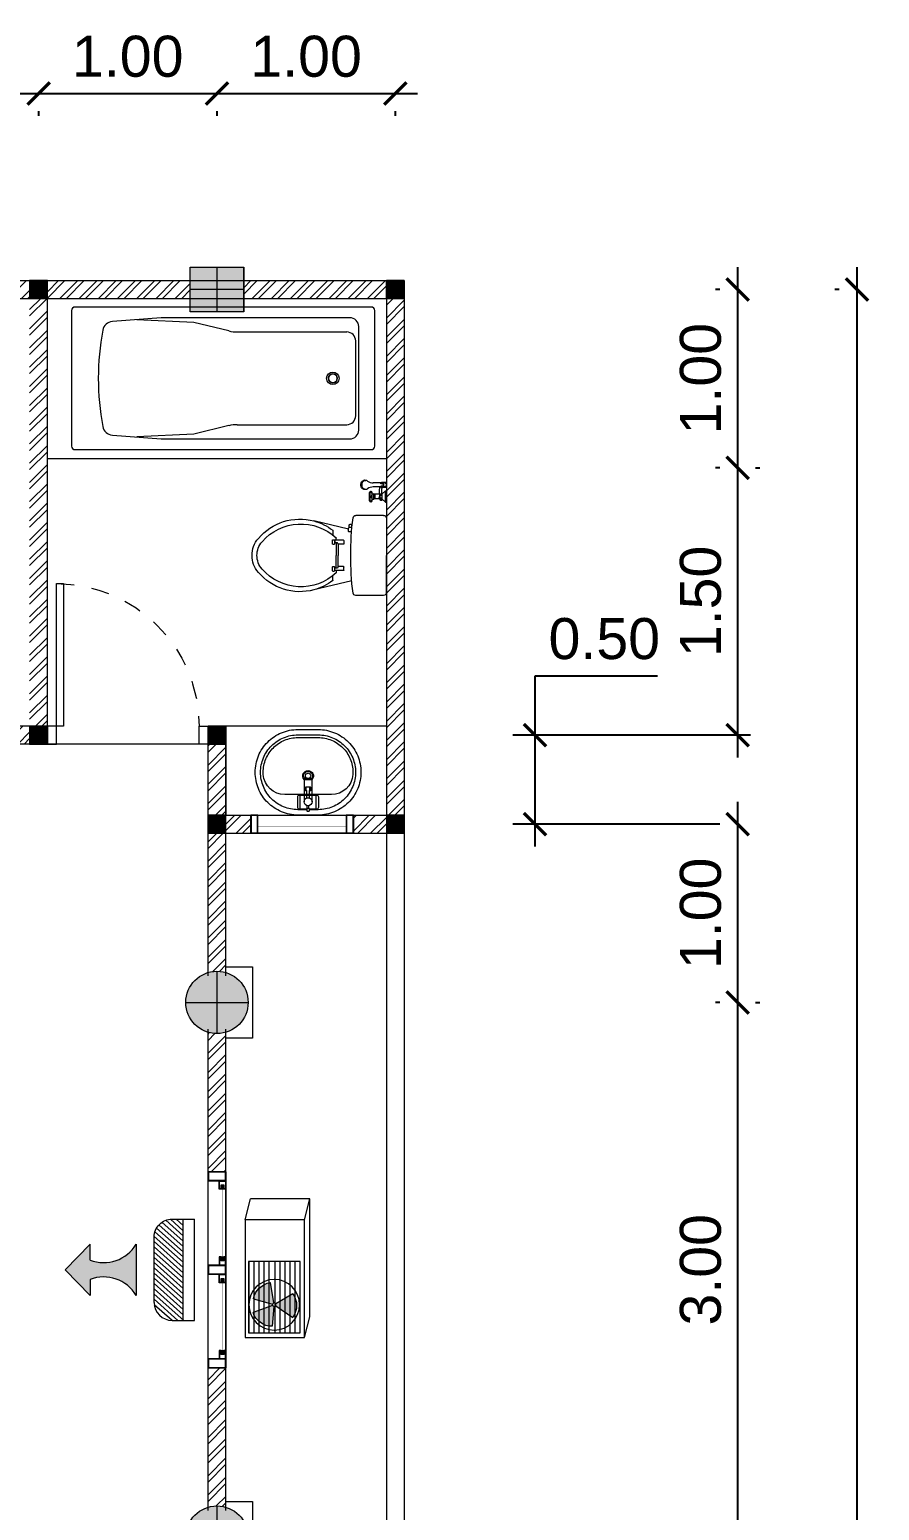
# Model space of a CAD drawing. Header units: millimetres. Extents: x -667 to -468, y -723 to -475.
# Drawn here: x -492.39 to -487.62, y -671.65 to -663.34 of the extents above; entities that cross this region are included whole.
import ezdxf

# ---------------------------------------------------------------- set-up
doc = ezdxf.new("R2010")
doc.units = ezdxf.units.MM
doc.linetypes.add('CENTER', pattern=[2, 1.25, -0.25, 0.25, -0.25])
doc.linetypes.add('HIDDEN', pattern=[0.375, 0.25, -0.125])
doc.layers.get('0').update_dxf_attribs({"lineweight": 9})
doc.layers.get('Defpoints').update_dxf_attribs({"lineweight": 0})
for name, color, linetype, lineweight in [('BLOCK', 231, 'Continuous', 5), ('COLUMN', 11, 'Continuous', 9), ('dinding', 36, 'Continuous', 9), ('DOOR', 6, 'Continuous', 5), ('FIX', 12, 'Continuous', 9), ('Furniture', 172, 'Continuous', 0), ('HIDDEN', 9, 'HIDDEN', 5), ('NOTASI', 250, 'Continuous', 5), ('pintu', 6, 'Continuous', 5)]:
    doc.layers.add(name, color=color, linetype=linetype, lineweight=lineweight)
doc.styles.get("Standard").update_dxf_attribs({"font": 'arial.ttf'})
doc.dimstyles.new('Copy of 1-100', dxfattribs={"dimtxt": 0.23, "dimasz": 0.125, "dimexe": 0.125, "dimexo": 0.1, "dimgap": 0.09, "dimtad": 1, "dimtoh": 1, "dimzin": 0, "dimdsep": 46, "dimtxsty": 'Standard', "dimblk": 'ARCHTICK', "dimcen": 0.09, "dimdle": 0.125, "dimclrt": 2, "dimadec": 0, "dimazin": 0, "dimtfac": 1, "dimtofl": 0, "dimtmove": 0, "dimatfit": 3, "dimldrblk": 'ARCHTICK', "dimfxl": 1, "dimtolj": 1, "dimtzin": 0, "dimarcsym": 0})
pattern_1 = [(45, (150.81226, -159.11501), (-0.053881537, 0.053881537), []), (45, (150.84818, -159.11501), (-0.053881537, 0.053881537), [])]

# ---------------------------------------------------------------- blocks, each defined once
blk = doc.blocks.new('FFFF')
at = {"layer": 'NOTASI', "ltscale": 0.01}
h = blk.add_hatch(color=256, dxfattribs=at)
h.paths.add_polyline_path([(-508.3704, -250.991), (-508.4954, -250.991), (-508.4954, -251.141), (-508.3704, -251.141)])
h.paths.add_polyline_path([(-508.3704, -251.141), (-508.4954, -251.141), (-508.4954, -251.291), (-508.3704, -251.291)])
h.paths.add_polyline_path([(-508.4954, -251.141), (-508.6204, -251.141), (-508.6204, -251.291), (-508.4954, -251.291)])
h.paths.add_polyline_path([(-508.4954, -250.991), (-508.6204, -250.991), (-508.6204, -251.141), (-508.4954, -251.141)])
at = {"ltscale": 0.01}
for p, q in [((-508.3704, -250.991), (-508.6204, -250.991)), ((-508.4954, -250.991), (-508.4954, -251.291)), ((-508.6204, -251.141), (-508.3704, -251.141))]:
    blk.add_line(p, q, dxfattribs=at)
blk.add_lwpolyline([(-508.6204, -250.991), (-508.3704, -250.991), (-508.3704, -251.291), (-508.6204, -251.291)], close=True, dxfattribs=at)
blk = doc.blocks.new('32')
at = {"layer": 'NOTASI'}
h = blk.add_hatch(color=256, dxfattribs=at)
h.paths.add_polyline_path([(2106.8221, 191.4695), (2106.7721, 191.4695), (2106.7721, 191.4195), (2106.8221, 191.4195)])
h.paths.add_polyline_path([(2106.8721, 191.4695), (2106.8221, 191.4695), (2106.8221, 191.4195), (2106.8721, 191.4195)])
h.paths.add_polyline_path([(2106.8721, 191.4195), (2106.8221, 191.4195), (2106.8221, 191.3695), (2106.8721, 191.3695)])
h.paths.add_polyline_path([(2106.8221, 191.4195), (2106.7721, 191.4195), (2106.7721, 191.3695), (2106.8221, 191.3695)])
at = {"layer": 'BLOCK'}
for p, q in [((2106.8221, 191.4695), (2106.8221, 191.3695)), ((2106.7721, 191.4195), (2106.8721, 191.4195))]:
    blk.add_line(p, q, dxfattribs=at)
blk.add_lwpolyline([(2106.8721, 191.4695), (2106.7721, 191.4695), (2106.7721, 191.3695), (2106.8721, 191.3695)], close=True, dxfattribs=at)
blk = doc.blocks.new('L851')
at = {"layer": 'FIX'}
for p, q in [((0.075, 0.045), (0.15, 0.045)), ((0.0775, 0.005), (0.0931, 0.005)), ((0.075, -0.045), (0.15, -0.045))]:
    blk.add_line(p, q, dxfattribs=at)
for points in [[(0.52, 0), (0.52, 0.057, 0.098726), (0.5017, 0.1486, 0.098588), (0.4497, 0.2263, 0.098394), (0.3719, 0.2781, 0.098257), (0.28, 0.2964, 0.098257), (0.1881, 0.2781, 0.098394), (0.1103, 0.2263, 0.098588), (0.0583, 0.1486, 0.098726), (0.04, 0.057), (0.04, 0), (0.04, -0.057, 0.098726), (0.0583, -0.1486, 0.098588), (0.1103, -0.2263, 0.098394), (0.1881, -0.2781, 0.098257), (0.28, -0.2964, 0.098257), (0.3719, -0.2781, 0.098394), (0.4497, -0.2263, 0.098588), (0.5017, -0.1486, 0.098726), (0.52, -0.057)], [(0.155, 0), (0.155, -0.1312, 0.394963), (0.2671, -0.2509, 0.016544), (0.28, -0.2514, 0.098257), (0.3547, -0.2365, 0.098394), (0.4179, -0.1944, 0.098588), (0.4602, -0.1313, 0.098726), (0.475, -0.057), (0.475, 0), (0.475, 0.057, 0.098726), (0.4602, 0.1313, 0.098588), (0.4179, 0.1944, 0.098394), (0.3547, 0.2365, 0.098257), (0.28, 0.2514, 0.016544), (0.2671, 0.2509, 0.394963), (0.155, 0.1312)], [(0.0625, 0.0045, -0.414214), (0.0655, 0.0075), (0.0745, 0.0075, -0.414214), (0.0775, 0.0045), (0.0775, 0), (0.0775, -0.0045, -0.414214), (0.0745, -0.0075), (0.0655, -0.0075, -0.414214), (0.0625, -0.0045), (0.0625, 0)], [(0.1375, 0, 1), (0.0925, 0, 1)], [(0.245, 0, 1), (0.275, 0, 1)]]:
    blk.add_lwpolyline(points, format="xyb", close=True, dxfattribs=at)
for points in [[(0.07, -0.0075), (0.07, -0.057, 0.098726), (0.086, -0.1371, 0.098588), (0.1315, -0.205, 0.098394), (0.1996, -0.2504, 0.098257), (0.28, -0.2664, 0.098257), (0.3604, -0.2504, 0.098394), (0.4285, -0.205, 0.098588), (0.474, -0.1371, 0.098726), (0.49, -0.057), (0.49, 0), (0.49, 0.057, 0.098726), (0.474, 0.1371, 0.098588), (0.4285, 0.205, 0.098394), (0.3604, 0.2504, 0.098257), (0.28, 0.2664, 0.098257), (0.1996, 0.2504, 0.098394), (0.1315, 0.205, 0.098588), (0.086, 0.1371, 0.098726), (0.07, 0.057), (0.07, 0.0075)], [(0.075, 0.0075), (0.075, 0.05, -0.414214), (0.085, 0.06), (0.14, 0.06, -0.414214), (0.15, 0.05), (0.15, 0), (0.15, -0.05, -0.414214), (0.14, -0.06), (0.085, -0.06, -0.414214), (0.075, -0.05), (0.075, -0.0075)], [(0.1362, 0.0075), (0.1755, 0.0075, 0.414214), (0.1775, 0.0095), (0.1775, 0.01), (0.1975, 0.01)], [(0.175, -0.0075), (0.175, -0.012, 0.414214), (0.178, -0.015), (0.1945, -0.015, 0.414214), (0.1975, -0.012), (0.1975, 0), (0.1975, 0.012, 0.414214), (0.1945, 0.015), (0.178, 0.015, 0.414214), (0.175, 0.012), (0.175, 0.0075)], [(0.2402, -0.0225, 0.645751), (0.29, 0, 0.645751), (0.2402, 0.0225, 0.645751)], [(0.2425, -0.0179, 0.664568), (0.285, 0, 0.664568), (0.2425, 0.0179, 0.664568)], [(0.1362, -0.0075), (0.1755, -0.0075, -0.414214), (0.1775, -0.0095), (0.1775, -0.01), (0.1975, -0.01)]]:
    blk.add_lwpolyline(points, format="xyb", dxfattribs=at)
for points in [[(0.115, 0.0225), (0.2425, 0.0225), (0.2425, 0), (0.2425, -0.0225), (0.115, -0.0225)], [(0.2375, 0.0225), (0.2375, 0), (0.2375, -0.0225)], [(0.0775, -0.005), (0.0931, -0.005)]]:
    blk.add_lwpolyline(points, dxfattribs=at)
blk = doc.blocks.new('CLOSET')
at = {"linetype": 'Continuous'}
for p, q in [((0, 209.2), (0, 0)), ((15.3, 224.5), (171.6, 224.5)), ((195.1, 170.5), (195.1, 156.1)), ((198.1, 173.6), (205.1, 173.6)), ((208.2, 156.1), (208.2, 170.5)), ((212.1, 146.5), (406, 193)), ((192.9, 156.1), (209, 156.1)), ((195, 131.4), (209, 131.4)), ((212.1, 134.5), (212.1, 153.1)), ((241, 85.3), (288.1, 85.3)), ((280.8, 85.3), (280.8, 96.1)), ((288.1, 85.3), (288.1, 71.3)), ((299.3, 138.8), (299.3, 113.4)), ((0, -209.2), (0, 0)), ((237.9, 82.2), (237.9, 65.6)), ((241, 62.5), (269.9, 62.5)), ((269.9, 62.5), (273.1, 71.3)), ((269.9, 62.5), (269.9, 0)), ((269.9, -62.5), (269.9, 0)), ((273.1, 71.3), (288.1, 71.3)), ((280.8, 71.3), (280.8, 0)), ((280.8, -71.3), (280.8, 0)), ((237.9, -82.2), (237.9, -65.6)), ((241, -62.5), (269.9, -62.5)), ((269.9, -62.5), (273.1, -71.3)), ((273.1, -71.3), (288.1, -71.3)), ((288.1, -85.3), (288.1, -71.3)), ((194.1, -142.2), (406, -193)), ((241, -85.3), (288.1, -85.3)), ((280.8, -85.3), (280.8, -96.1)), ((299.3, -138.8), (299.3, -113.4)), ((15.3, -224.5), (171.6, -224.5))]:
    blk.add_line(p, q, dxfattribs=at)
for p, q in [((289.3, 65.5), (289.3, 84.5)), ((299.3, 87.5), (292.3, 87.5)), ((302.3, 65.5), (302.3, 84.5)), ((299.3, 62.5), (292.3, 62.5)), ((289.3, -84.5), (289.3, -65.5)), ((299.3, -62.5), (292.3, -62.5)), ((302.3, -84.5), (302.3, -65.5)), ((299.3, -87.5), (292.3, -87.5))]:
    blk.add_line(p, q)
for centre, radius, start, end in [((15.3, 209.2), 15.3, 90, 180), ((171.6, 209.2), 15.3, 7.27862, 90), ((-1434.7, 4), 1634.6, 359.8599, 7.27862), ((198.1, 170.5), 3.06, 90, 180), ((205.1, 170.5), 3.06, 0, 90), ((478.6, -112.2), 288.2, 40.98511, 133.08263), ((484.4, -100.2), 303.5, 104.97862, 127.30507), ((484.4, -100.2), 303.5, 40.02546, 104.97862), ((209, 153.1), 3.06, 0, 90), ((209, 134.5), 3.06, 270, 0), ((241, 82.2), 3.06, 90, 180), ((283.8, 96.1), 3.06, 133.08263, 180), ((302.3, 138.8), 3.06, 127.30507, 180), ((611.6, 1.7), 140.6, 359.30427, 41.57751), ((-1434.7, -4), 1634.6, 352.72138, 0.1401), ((241, 65.6), 3.06, 180, 270), ((611.6, 1.7), 113.1, 359.13482, 41.64408), ((241, -65.6), 3.06, 90, 180), ((241, -82.2), 3.06, 180, 270), ((478.6, 112.2), 288.2, 226.91737, 319.01489), ((611.6, -1.7), 113.1, 318.35592, 0.86518), ((611.6, -1.7), 140.6, 318.42249, 0.69573), ((283.8, -96.1), 3.06, 180, 226.91737), ((302.3, -138.8), 3.06, 180, 232.69493), ((484.4, 100.2), 303.5, 232.69493, 255.02138), ((484.4, 100.2), 303.5, 255.02138, 319.97454), ((15.3, -209.2), 15.3, 180, 270), ((171.6, -209.2), 15.3, 270, 352.72138)]:
    blk.add_arc(centre, radius, start, end, dxfattribs=at)
for centre, start, end in [((292.3, 84.5), 90, 180), ((299.3, 84.5), 0, 90), ((292.3, 65.5), 180, 270), ((299.3, 65.5), 270, 0), ((292.3, -65.5), 90, 180), ((299.3, -65.5), 360, 90), ((292.3, -84.5), 180, 270), ((299.3, -84.5), 270, 0)]:
    blk.add_arc(centre, 3, start, end)
blk = doc.blocks.new('JETSPRAY')
for p, q in [((-120.5, 91.7), (-123.2, 91.7)), ((-120.5, 89.9), (-115.9, 89.9)), ((-120.5, 38.3), (-123.2, 38.3)), ((-120.5, 40.1), (-115.9, 40.1)), ((-94.2, -24), (-94.2, 21.8)), ((-94.2, 0.6), (-79.7, 0.6)), ((-93.1, 25.1), (-80.8, 25.1)), ((-85, 27.2), (-88.9, 27.2)), ((-79.7, -24), (-79.7, 21.8)), ((-79.7, 14.7), (-69.5, 14.7)), ((-65, 13.3), (-69.5, 14.7)), ((-69.5, -14.7), (-69.5, 14.7)), ((-65, -13.3), (-65, 13.3)), ((-64.3, 12.5), (-65, 12.5)), ((-37.6, 12.5), (-64.3, 12.5)), ((-64.3, 12.5), (-64.3, -12.5)), ((-37.6, -11.6), (-37.6, 12.5)), ((-34.7, 14.7), (-37.4, 12.5)), ((-37.4, -12.5), (-37.4, 12.5)), ((-34.7, 14.7), (-26.1, 14.7)), ((-34.7, 7.1), (-26.1, 7.1)), ((-29.4, 70.3), (-33.8, 71.9)), ((-29.4, 58.2), (-33.8, 56.6)), ((-21, 70.3), (-29.4, 70.3)), ((-21, 58.2), (-29.4, 58.2)), ((-26.1, 14.7), (-23.4, 12.5)), ((-23.4, -12.5), (-23.4, 12.5)), ((-5.8, 31.1), (-23.1, 14.2)), ((-23.1, -14.2), (-23.1, 14.2)), ((0, 79.2), (-21.8, 78.9)), ((0, 50.7), (-21.8, 50.4)), ((-5.8, -31.1), (-5.8, 31.1)), ((-5.8, 31.1), (0, 31.1)), ((0, 50.7), (0, 79.2)), ((0, -31.1), (0, 31.1)), ((-94.2, -2.8), (-79.7, -2.8)), ((-93.1, -27.4), (-80.8, -27.4)), ((-85, -29.4), (-88.9, -29.4)), ((-79.7, -14.7), (-69.5, -14.7)), ((-65, -13.3), (-69.5, -14.7)), ((-64.3, -12.5), (-65, -12.5)), ((-37.6, -12.5), (-64.3, -12.5)), ((-42.1, -9.9), (-42.1, -12.5)), ((-38.6, -2), (-41.6, -7.9)), ((-37.6, -11.6), (-38.1, -12.5)), ((-37.4, -11.4), (-37.6, -11.4)), ((-34.7, -14.7), (-37.4, -12.5)), ((-34.7, -7.1), (-26.1, -7.1)), ((-34.7, -14.7), (-26.1, -14.7)), ((-26.1, -14.7), (-23.4, -12.5)), ((-5.8, -31.1), (-23.1, -14.2)), ((-5.8, -31.1), (0, -31.1))]:
    blk.add_line(p, q)
for points in [[(-143, 65, -0.064412), (-141.8, 74.4, -0.077312), (-138.6, 81.6, -0.107169), (-133.4, 86.9, -0.038324), (-132.1, 87.6, -0.145469)], [(-123.2, 38.3, -0.145886), (-129.2, 40.1, -0.107164), (-135.2, 46.1, -0.077127), (-138.7, 54.3, -0.064192), (-140.1, 65, -0.064192), (-138.7, 75.7, -0.077127), (-135.2, 83.9, -0.107164), (-129.2, 89.9, -0.145886), (-123.2, 91.7, -0.145886)], [(-114.3, 40.2, -0.002693), (-114.5, 40.1, -0.145886), (-120.5, 38.3, -0.145886), (-126.5, 40.1, -0.107164), (-132.4, 46.1, -0.077127), (-136, 54.3, -0.064192), (-137.4, 65, -0.064192), (-136, 75.7, -0.077127), (-132.4, 83.9, -0.107164), (-126.5, 89.9, -0.145886), (-120.5, 91.7, -0.145886)], [(-136.2, 65, -0.064192), (-134.9, 74.9, -0.077127), (-131.6, 82.6, -0.107164), (-126.1, 88.2, -0.145886), (-120.5, 89.9, -0.145886)], [(-120.5, 91.7, -0.145886), (-114.5, 89.9, -0.002693), (-114.3, 89.8, -0.077127)], [(-132.1, 42.4, -0.038324), (-133.4, 43.1, -0.107169), (-138.6, 48.4, -0.077312), (-141.8, 55.6, -0.064412), (-143, 65, -0.064412)], [(-120.5, 40.1, -0.145886), (-126.1, 41.8, -0.107164), (-131.6, 47.4, -0.077127), (-134.9, 55, -0.064192), (-136.2, 65, -0.064192)], [(-26.6, 75.6, -0.102505), (-22.4, 74.8, -0.100064), (-18.9, 72.3, -0.096795), (-16.5, 68.6, -0.094604), (-15.7, 64.2, -0.094604), (-16.5, 59.9, -0.096795), (-18.9, 56.2, -0.100064), (-22.4, 53.7, -0.102505), (-26.6, 52.9, -0.102505)], [(-10.6, 76.4, -0.925586), (-12.7, 53.6, -0.925586)]]:
    blk.add_lwpolyline(points, format="xyb")
for points in [[(-87, 25.1, -0.202924), (-85.4, 24.5, -0.097322), (-83.5, 21.5, -0.054318), (-82.4, 17.9, -0.041236), (-82, 12.8, -0.041236), (-82.4, 7.8, -0.054318), (-83.5, 4.2, -0.097322), (-85.4, 1.2, -0.202924), (-87, 0.6, -0.202924), (-88.5, 1.2, -0.097322), (-90.4, 4.2, -0.054318), (-91.5, 7.8, -0.041236), (-91.9, 12.8, -0.041236), (-91.5, 17.9, -0.054318), (-90.4, 21.5, -0.097322), (-88.5, 24.5, -0.202924)], [(-87, -2.8, -0.202924), (-85.4, -3.4, -0.097322), (-83.5, -6.4, -0.054318), (-82.4, -10, -0.041236), (-82, -15.1, -0.041236), (-82.4, -20.1, -0.054318), (-83.5, -23.8, -0.097322), (-85.4, -26.7, -0.202924), (-87, -27.4, -0.202924), (-88.5, -26.7, -0.097322), (-90.4, -23.8, -0.054318), (-91.5, -20.1, -0.041236), (-91.9, -15.1, -0.041236), (-91.5, -10, -0.054318), (-90.4, -6.4, -0.097322), (-88.5, -3.4, -0.202924)]]:
    blk.add_lwpolyline(points, format="xyb", close=True)
for points in [[(-10.6, 76.4), (-73.4, 76.4)], [(-12.4, 53.6), (-73.4, 53.6)], [(-38.2, 12.5), (-38.2, 13.2), (-38.5, 15.5), (-38.6, 17.8), (-38.8, 20.2), (-38.8, 22.7), (-38.8, 25.2), (-38.8, 27.7), (-38.7, 30.4), (-38.5, 33.1), (-38.3, 35.8), (-38, 38.5), (-37.7, 41.2), (-37.4, 43.9), (-37, 46.6), (-36.6, 49.1), (-36.2, 51.5), (-35.8, 53.6)], [(-25.9, 14.5), (-26.1, 16.6), (-26.2, 18.7), (-26.4, 20.8), (-26.4, 23), (-26.4, 25.2), (-26.4, 27.5), (-26.3, 29.9), (-26.1, 32.3), (-25.9, 34.8), (-25.7, 37.3), (-25.4, 39.7), (-25.1, 42.2), (-24.8, 44.6), (-24.4, 46.9), (-24, 49.1), (-23.6, 51.2), (-23.1, 53.2), (-23, 53.6)]]:
    blk.add_lwpolyline(points)
for centre, radius, start, end in [((-116.7, 70.2), 19.7, 55.61146, 87.77719), ((-72.9, 134.2), 57.8, 235.61146, 269.52278), ((-116.7, 59.8), 19.7, 272.22281, 304.38854), ((-72.9, -4.2), 57.8, 90.47722, 124.38854), ((-88.9, 21.8), 5.34, 90, 180), ((-85, 21.8), 5.34, 0, 90), ((-46.5, 2), 8.9, 332.9015, 0), ((-31.6, 10.9), 4.91, 129.59775, 230.40225), ((-21.4, 0), 15.1, 151.92751, 208.07249), ((-21.8, 64.2), 14.2, 126.8699, 147.48639), ((-21.8, 64.2), 14.2, 212.51361, 233.1301), ((-24.3, 64.2), 9.34, 224.9991, 135.0009), ((-21.8, 64.2), 14.2, 90.79268, 126.8699), ((-21.8, 64.2), 14.2, 233.1301, 269.20732), ((-24.3, 64.2), 7.92, 229.8221, 130.1779), ((-29.2, 10.9), 4.91, 309.59775, 50.40225), ((-39.4, 0), 15.1, 331.92751, 28.07249), ((-18, 64.2), 6.76, 105.53308, 116.52535), ((-18, 64.2), 6.76, 243.47465, 254.46692), ((-88.9, -24), 5.34, 180, 270), ((-85, -24), 5.34, 270, 0), ((-37.6, -9.9), 4.45, 152.9015, 180), ((-31.6, -10.9), 4.91, 129.59775, 230.40225), ((-4.3, -17.3), 31.9, 173.35528, 181.94997), ((-30.3, -14.1), 7.22, 216.13456, 336.12341), ((-29.2, -10.9), 4.91, 309.59775, 50.40225), ((-45.2, -16.9), 21.5, 359.48344, 10.25006)]:
    blk.add_arc(centre, radius, start, end)
blk = doc.blocks.new('rtg')
for p, q in [((538.7009, 41.0369), (538.7009, 41.6508)), ((539.1709, 41.7008), (538.7509, 41.7008)), ((539.2209, 41.0369), (539.2209, 41.6508)), ((538.6952, 40.9898), (538.6474, 40.793)), ((539.2265, 40.9898), (539.2743, 40.793)), ((538.6474, 40.793), (538.6318, 40.4737)), ((539.2743, 40.793), (539.2899, 40.4737))]:
    blk.add_line(p, q)
for points in [[(539.3609, 41.7879, 0.414214), (539.3409, 41.8079), (538.5809, 41.8079, 0.414214), (538.5609, 41.7879), (538.5609, 40.1279, 0.414214), (538.5809, 40.1079), (539.3409, 40.1079, 0.414214), (539.3609, 40.1279)], [(539.3009, 40.6255), (539.3009, 41.6679, 0.414214), (539.2509, 41.7179), (538.6709, 41.7179, 0.414214), (538.6209, 41.6679), (538.6209, 40.6255, 0.018977), (538.6214, 40.6103), (538.6422, 40.337, 0.340389), (538.6911, 40.2826, 0.091529), (539.2306, 40.2826, 0.340389), (539.2795, 40.337), (539.3003, 40.6103, 0.018977)], [(538.9259, 41.5729, -1), (538.9959, 41.5729, -1)], [(538.9859, 41.5729, 1), (538.9359, 41.5729, 1)], [(538.9359, 41.5729, -1), (538.9859, 41.5729, -1)]]:
    blk.add_lwpolyline(points, format="xyb", close=True)
for radius in [0.035, 0.025]:
    blk.add_circle((538.9609, 41.5729), radius)
for centre, radius, start, end in [((538.7509, 41.6508), 0.05, 90, 180), ((539.1709, 41.6508), 0.05, 0, 90), ((538.5009, 41.0369), 0.2, 346.35413, 0), ((538.5009, 41.0369), 0.2, 346.35413, 0), ((539.4209, 41.0369), 0.2, 180, 193.64587)]:
    blk.add_arc(centre, radius, start, end)
blk = doc.blocks.new('*U614')
for points in [[(81823.4, 24533.4), (81823.4, 25333.4), (81783.4, 25333.4), (81783.4, 24533.4)], [(80973.4, 24433.4), (81023.4, 24433.4), (81023.4, 24533.4), (80973.4, 24533.4)], [(81823.4, 24533.4), (81873.4, 24533.4), (81873.4, 24433.4), (81823.4, 24433.4)]]:
    blk.add_lwpolyline(points, close=True)
at = {"layer": 'HIDDEN'}
blk.add_arc((81823.4, 24533.4), 800, 90, 180, dxfattribs=at)
blk = doc.blocks.new('_ArchTick')
at = {"color": 0, "linetype": 'ByBlock', "const_width": 0.15}
blk.add_lwpolyline([(-0.5, -0.5), (0.5, 0.5)], dxfattribs=at)
blk = doc.blocks.new('*D1160')
at = {"layer": 'Defpoints', "color": 0}
for p in [(-496.836, -663.7031), (-492.336, -663.7031), (-492.336, -663.7031)]:
    blk.add_point(p, dxfattribs=at)
at = {"layer": 'NOTASI', "color": 0, "lineweight": -2}
for p, q in [((-496.961, -663.7031), (-492.211, -663.7031)), ((-496.836, -663.8031), (-496.836, -663.8281)), ((-492.336, -663.8031), (-492.336, -663.8281))]:
    blk.add_line(p, q, dxfattribs=at)
at = {"layer": 'NOTASI', "color": 0, "lineweight": -2, "xscale": 0.125, "yscale": 0.125, "zscale": 0.125, "rotation": 180}
blk.add_blockref('_ArchTick', (-496.836, -663.7031), dxfattribs=at)
at = {"layer": 'NOTASI', "color": 0, "lineweight": -2, "xscale": 0.125, "yscale": 0.125, "zscale": 0.125}
blk.add_blockref('_ArchTick', (-492.336, -663.7031), dxfattribs=at)
at = {"layer": 'NOTASI', "color": 2, "insert": (-494.586, -663.4957), "char_height": 0.23, "attachment_point": 5}
blk.add_mtext('\\A1;4.50', dxfattribs=at)
blk = doc.blocks.new('*D1161')
at = {"layer": 'Defpoints', "color": 0}
for p in [(-492.336, -663.7031), (-491.336, -663.7031), (-491.336, -663.7031)]:
    blk.add_point(p, dxfattribs=at)
at = {"layer": 'NOTASI', "color": 0, "lineweight": -2}
for p, q in [((-492.461, -663.7031), (-491.211, -663.7031)), ((-492.336, -663.8031), (-492.336, -663.8281)), ((-491.336, -663.8031), (-491.336, -663.8281))]:
    blk.add_line(p, q, dxfattribs=at)
at = {"layer": 'NOTASI', "color": 0, "lineweight": -2, "xscale": 0.125, "yscale": 0.125, "zscale": 0.125, "rotation": 180}
blk.add_blockref('_ArchTick', (-492.336, -663.7031), dxfattribs=at)
at = {"layer": 'NOTASI', "color": 0, "lineweight": -2, "xscale": 0.125, "yscale": 0.125, "zscale": 0.125}
blk.add_blockref('_ArchTick', (-491.336, -663.7031), dxfattribs=at)
at = {"layer": 'NOTASI', "color": 2, "insert": (-491.836, -663.4957), "char_height": 0.23, "attachment_point": 5}
blk.add_mtext('\\A1;1.00', dxfattribs=at)
blk = doc.blocks.new('*D1162')
at = {"layer": 'Defpoints', "color": 0}
for p in [(-491.336, -663.7031), (-490.336, -663.7031), (-490.336, -663.7031)]:
    blk.add_point(p, dxfattribs=at)
at = {"layer": 'NOTASI', "color": 0, "lineweight": -2}
for p, q in [((-491.461, -663.7031), (-490.211, -663.7031)), ((-491.336, -663.8031), (-491.336, -663.8281)), ((-490.336, -663.8031), (-490.336, -663.8281))]:
    blk.add_line(p, q, dxfattribs=at)
at = {"layer": 'NOTASI', "color": 0, "lineweight": -2, "xscale": 0.125, "yscale": 0.125, "zscale": 0.125, "rotation": 180}
blk.add_blockref('_ArchTick', (-491.336, -663.7031), dxfattribs=at)
at = {"layer": 'NOTASI', "color": 0, "lineweight": -2, "xscale": 0.125, "yscale": 0.125, "zscale": 0.125}
blk.add_blockref('_ArchTick', (-490.336, -663.7031), dxfattribs=at)
at = {"layer": 'NOTASI', "color": 2, "insert": (-490.836, -663.4957), "char_height": 0.23, "attachment_point": 5}
blk.add_mtext('\\A1;1.00', dxfattribs=at)
blk = doc.blocks.new('*D1167')
at = {"layer": 'Defpoints', "color": 0}
for p in [(-488.4165, -668.8031), (-488.4165, -668.8031), (-488.4165, -671.8031)]:
    blk.add_point(p, dxfattribs=at)
at = {"layer": 'NOTASI', "color": 0, "lineweight": -2}
for p, q in [((-488.4165, -671.9281), (-488.4165, -668.6781)), ((-488.3165, -668.8031), (-488.2915, -668.8031)), ((-488.5165, -671.8031), (-488.5415, -671.8031))]:
    blk.add_line(p, q, dxfattribs=at)
at = {"layer": 'NOTASI', "color": 0, "lineweight": -2, "xscale": 0.125, "yscale": 0.125, "zscale": 0.125}
for p, rotation in [((-488.4165, -668.8031), 90), ((-488.4165, -671.8031), 270)]:
    blk.add_blockref('_ArchTick', p, dxfattribs=dict(at, rotation=rotation))
at = {"layer": 'NOTASI', "color": 2, "insert": (-488.624, -670.3031), "char_height": 0.23, "attachment_point": 5, "rotation": 90}
blk.add_mtext('\\A1;3.00', dxfattribs=at)
blk = doc.blocks.new('*D1168')
at = {"layer": 'Defpoints', "color": 0}
for p in [(-488.4165, -667.8031), (-488.4165, -667.8031), (-488.4165, -668.8031)]:
    blk.add_point(p, dxfattribs=at)
at = {"layer": 'NOTASI', "color": 0, "lineweight": -2}
for p, q in [((-488.4165, -668.9281), (-488.4165, -667.6781)), ((-488.5165, -667.8031), (-488.5415, -667.8031)), ((-488.5165, -668.8031), (-488.5415, -668.8031))]:
    blk.add_line(p, q, dxfattribs=at)
at = {"layer": 'NOTASI', "color": 0, "lineweight": -2, "xscale": 0.125, "yscale": 0.125, "zscale": 0.125}
for p, rotation in [((-488.4165, -667.8031), 90), ((-488.4165, -668.8031), 270)]:
    blk.add_blockref('_ArchTick', p, dxfattribs=dict(at, rotation=rotation))
at = {"layer": 'NOTASI', "color": 2, "insert": (-488.6239, -668.3031), "char_height": 0.23, "attachment_point": 5, "rotation": 90}
blk.add_mtext('\\A1;1.00', dxfattribs=at)
blk = doc.blocks.new('*D1169')
at = {"layer": 'Defpoints', "color": 0}
for p in [(-488.4165, -665.8031), (-488.4165, -665.8031), (-488.4165, -667.3031)]:
    blk.add_point(p, dxfattribs=at)
at = {"layer": 'NOTASI', "color": 0, "lineweight": -2}
for p, q in [((-488.4165, -667.4281), (-488.4165, -665.6781)), ((-488.5165, -665.8031), (-488.5415, -665.8031)), ((-488.5165, -667.3031), (-488.5415, -667.3031))]:
    blk.add_line(p, q, dxfattribs=at)
at = {"layer": 'NOTASI', "color": 0, "lineweight": -2, "xscale": 0.125, "yscale": 0.125, "zscale": 0.125}
for p, rotation in [((-488.4165, -665.8031), 90), ((-488.4165, -667.3031), 270)]:
    blk.add_blockref('_ArchTick', p, dxfattribs=dict(at, rotation=rotation))
at = {"layer": 'NOTASI', "color": 2, "insert": (-488.6239, -666.5531), "char_height": 0.23, "attachment_point": 5, "rotation": 90}
blk.add_mtext('\\A1;1.50', dxfattribs=at)
blk = doc.blocks.new('*D1170')
at = {"layer": 'Defpoints', "color": 0}
for p in [(-488.4165, -664.8031), (-488.4165, -664.8031), (-488.4165, -665.8031)]:
    blk.add_point(p, dxfattribs=at)
at = {"layer": 'NOTASI', "color": 0, "lineweight": -2}
for p, q in [((-488.4165, -665.9281), (-488.4165, -664.6781)), ((-488.5165, -664.8031), (-488.5415, -664.8031)), ((-488.3165, -665.8031), (-488.2915, -665.8031))]:
    blk.add_line(p, q, dxfattribs=at)
at = {"layer": 'NOTASI', "color": 0, "lineweight": -2, "xscale": 0.125, "yscale": 0.125, "zscale": 0.125}
for p, rotation in [((-488.4165, -664.8031), 90), ((-488.4165, -665.8031), 270)]:
    blk.add_blockref('_ArchTick', p, dxfattribs=dict(at, rotation=rotation))
at = {"layer": 'NOTASI', "color": 2, "insert": (-488.6239, -665.3031), "char_height": 0.23, "attachment_point": 5, "rotation": 90}
blk.add_mtext('\\A1;1.00', dxfattribs=at)
blk = doc.blocks.new('*D1171')
at = {"layer": 'Defpoints', "color": 0}
for p in [(-487.7471, -664.8031), (-487.7471, -664.8031), (-487.9165, -684.8031)]:
    blk.add_point(p, dxfattribs=at)
at = {"layer": 'NOTASI', "color": 0, "lineweight": -2}
for p, q in [((-487.7471, -684.9281), (-487.7471, -664.6781)), ((-487.8471, -664.8031), (-487.8721, -664.8031)), ((-487.8165, -684.8031), (-487.6221, -684.8031))]:
    blk.add_line(p, q, dxfattribs=at)
at = {"layer": 'NOTASI', "color": 0, "lineweight": -2, "xscale": 0.125, "yscale": 0.125, "zscale": 0.125}
for p, rotation in [((-487.7471, -664.8031), 90), ((-487.7471, -684.8031), 270)]:
    blk.add_blockref('_ArchTick', p, dxfattribs=dict(at, rotation=rotation))
at = {"layer": 'NOTASI', "color": 2, "insert": (-487.9546, -674.8031), "char_height": 0.23, "attachment_point": 5, "rotation": 90}
blk.add_mtext('\\A1;20.00', dxfattribs=at)
blk = doc.blocks.new('kolommm bulat')
at = {"layer": 'NOTASI'}
h = blk.add_hatch(color=256, dxfattribs=at)
h.paths.add_polyline_path([(-808.9141, -494.9305), (-808.9141, -495.1055), (-808.7391, -495.1055, 0.414214)])
h.paths.add_polyline_path([(-808.9141, -494.9305, 0.414214), (-809.0891, -495.1055), (-808.9141, -495.1055)])
h.paths.add_polyline_path([(-808.9141, -495.1055), (-809.0891, -495.1055, 0.414214), (-808.9141, -495.2805)])
h.paths.add_polyline_path([(-808.7391, -495.1055), (-808.9141, -495.1055), (-808.9141, -495.2805, 0.414214)])
for p, q in [((-808.9141, -494.9305), (-808.9141, -495.2805)), ((-809.0891, -495.1055), (-808.7391, -495.1055))]:
    blk.add_line(p, q)
blk.add_circle((-808.9141, -495.1055), 0.175)
blk = doc.blocks.new('VFE')
for points in [[(-641.3645, -508.7381), (-641.3245, -508.7381), (-641.3245, -508.6381), (-641.3645, -508.6381)], [(-640.7895, -508.7381), (-641.3645, -508.7381), (-641.3645, -508.6381), (-640.7895, -508.6381)], [(-641.3265, -508.6401), (-641.3625, -508.6401), (-641.3625, -508.7361), (-641.3265, -508.7361)], [(-640.8295, -508.7381), (-640.7895, -508.7381), (-640.7895, -508.6381), (-640.8295, -508.6381)], [(-640.7915, -508.6401), (-640.8275, -508.6401), (-640.8275, -508.7361), (-640.7915, -508.7361)]]:
    blk.add_lwpolyline(points, close=True)
at = {"linetype": 'CENTER', "ltscale": 0.1, "const_width": 0.002}
blk.add_lwpolyline([(-641.3245, -508.7031), (-640.8295, -508.7031)], dxfattribs=at)
blk = doc.blocks.new('*D1184')
at = {"layer": 'Defpoints', "color": 0}
for p in [(-489.5525, -667.3031), (-488.2437, -667.3031), (-488.4165, -667.8031)]:
    blk.add_point(p, dxfattribs=at)
at = {"layer": 'NOTASI', "color": 0, "lineweight": -2}
for p, q in [((-489.5525, -667.3031), (-489.5525, -666.9707)), ((-489.5525, -666.9707), (-488.8659, -666.9707)), ((-488.3437, -667.3031), (-489.6775, -667.3031)), ((-489.5525, -667.9281), (-489.5525, -667.3031)), ((-488.5165, -667.8031), (-489.6775, -667.8031))]:
    blk.add_line(p, q, dxfattribs=at)
at = {"layer": 'NOTASI', "color": 0, "lineweight": -2, "xscale": 0.125, "yscale": 0.125, "zscale": 0.125}
for p, rotation in [((-489.5525, -667.3031), 90), ((-489.5525, -667.8031), 270)]:
    blk.add_blockref('_ArchTick', p, dxfattribs=dict(at, rotation=rotation))
at = {"layer": 'NOTASI', "color": 2, "insert": (-489.1642, -666.7632), "char_height": 0.23, "attachment_point": 5}
blk.add_mtext('\\A1;0.50', dxfattribs=at)
blk = doc.blocks.new('FCE')
h = blk.add_hatch()
h.set_pattern_fill('ANSI31', color=30, scale=0.02, angle=-180, style=0)
h.set_pattern_definition([(45, (-1849.7851361, -2568.5427676), (-0.0017677669529, 0.0017677669529), [])])
h.paths.add_polyline_path([(-655.011, -509.7223), (-655.009, -509.7223, -0.354282), (-655.007, -509.7193), (-655.027, -509.7193), (-655.027, -509.7273), (-655.011, -509.7273)])
h.paths.add_polyline_path([(-655.027, -509.7113), (-655.027, -509.7193), (-655.007, -509.7193, -0.354282), (-655.009, -509.7163), (-655.011, -509.7163), (-655.011, -509.7113)])
h = blk.add_hatch()
h.set_pattern_fill('ANSI31', color=30, scale=0.02, angle=-180, style=0)
h.set_pattern_definition([(135, (540.1511286, -2568.5427676), (0.0017677669529, 0.0017677669529), [])])
h.paths.add_polyline_path([(-654.623, -509.7223), (-654.625, -509.7223, 0.354282), (-654.627, -509.7193), (-654.607, -509.7193), (-654.607, -509.7273), (-654.623, -509.7273)])
h.paths.add_polyline_path([(-654.607, -509.7113), (-654.607, -509.7193), (-654.627, -509.7193, 0.354282), (-654.625, -509.7163), (-654.623, -509.7163), (-654.623, -509.7113)])
h = blk.add_hatch()
h.set_pattern_fill('ANSI31', color=30, scale=0.02, angle=-180, style=0)
h.set_pattern_definition([(45, (-1849.2601361, -2568.5427676), (-0.0017677669529, 0.0017677669529), [])])
h.paths.add_polyline_path([(-654.486, -509.7223), (-654.484, -509.7223, -0.354282), (-654.482, -509.7193), (-654.502, -509.7193), (-654.502, -509.7273), (-654.486, -509.7273)])
h.paths.add_polyline_path([(-654.502, -509.7113), (-654.502, -509.7193), (-654.482, -509.7193, -0.354282), (-654.484, -509.7163), (-654.486, -509.7163), (-654.486, -509.7113)])
h = blk.add_hatch()
h.set_pattern_fill('ANSI31', color=30, scale=0.02, angle=-180, style=0)
h.set_pattern_definition([(135, (540.6761286, -2568.5427676), (0.0017677669529, 0.0017677669529), [])])
h.paths.add_polyline_path([(-654.098, -509.7223), (-654.1, -509.7223, 0.354282), (-654.102, -509.7193), (-654.082, -509.7193), (-654.082, -509.7273), (-654.098, -509.7273)])
h.paths.add_polyline_path([(-654.082, -509.7113), (-654.082, -509.7193), (-654.102, -509.7193, 0.354282), (-654.1, -509.7163), (-654.098, -509.7163), (-654.098, -509.7113)])
for points in [[(-655.0545, -509.6381), (-655.1045, -509.6381), (-655.1045, -509.7381), (-655.0545, -509.7381)], [(-655.1045, -509.6381), (-654.0045, -509.6381), (-654.0045, -509.7381), (-655.1045, -509.7381)], [(-655.0565, -509.6401), (-655.1025, -509.6401), (-655.1025, -509.7361), (-655.0565, -509.7361)], [(-655.029, -509.7093), (-655.009, -509.7093), (-655.009, -509.7026), (-655.0525, -509.7026), (-655.0525, -509.7361), (-655.009, -509.7361), (-655.009, -509.7293), (-655.029, -509.7293)], [(-654.605, -509.7093), (-654.625, -509.7093), (-654.625, -509.7026), (-654.5815, -509.7026), (-654.5815, -509.7361), (-654.625, -509.7361), (-654.625, -509.7293), (-654.605, -509.7293)], [(-654.5295, -509.6381), (-654.5795, -509.6381), (-654.5795, -509.7381), (-654.5295, -509.7381)], [(-654.5315, -509.6401), (-654.5775, -509.6401), (-654.5775, -509.7361), (-654.5315, -509.7361)], [(-654.504, -509.7093), (-654.484, -509.7093), (-654.484, -509.7026), (-654.5275, -509.7026), (-654.5275, -509.7361), (-654.484, -509.7361), (-654.484, -509.7293), (-654.504, -509.7293)], [(-654.08, -509.7093), (-654.1, -509.7093), (-654.1, -509.7026), (-654.0565, -509.7026), (-654.0565, -509.7361), (-654.1, -509.7361), (-654.1, -509.7293), (-654.08, -509.7293)], [(-654.0045, -509.6381), (-654.0545, -509.6381), (-654.0545, -509.7381), (-654.0045, -509.7381)], [(-654.0065, -509.6401), (-654.0525, -509.6401), (-654.0525, -509.7361), (-654.0065, -509.7361)]]:
    blk.add_lwpolyline(points, close=True)
for points in [[(-655.009, -509.7133), (-655.009, -509.7113), (-655.009, -509.7163), (-655.009, -509.7113), (-655.007, -509.7113), (-655.007, -509.7006), (-655.0545, -509.7006), (-655.0545, -509.7381), (-655.007, -509.7381), (-655.007, -509.7273), (-655.009, -509.7273), (-655.009, -509.7223), (-655.009, -509.7273)], [(-655.009, -509.7223), (-655.011, -509.7223), (-655.011, -509.7273), (-655.027, -509.7273), (-655.027, -509.7113), (-655.011, -509.7113), (-655.011, -509.7163), (-655.009, -509.7163)], [(-654.625, -509.7133), (-654.625, -509.7113), (-654.625, -509.7163), (-654.625, -509.7113), (-654.627, -509.7113), (-654.627, -509.7006), (-654.5795, -509.7006), (-654.5795, -509.7381), (-654.627, -509.7381), (-654.627, -509.7273), (-654.625, -509.7273), (-654.625, -509.7223), (-654.625, -509.7273)], [(-654.625, -509.7223), (-654.623, -509.7223), (-654.623, -509.7273), (-654.607, -509.7273), (-654.607, -509.7113), (-654.623, -509.7113), (-654.623, -509.7163), (-654.625, -509.7163)], [(-654.484, -509.7133), (-654.484, -509.7113), (-654.484, -509.7163), (-654.484, -509.7113), (-654.482, -509.7113), (-654.482, -509.7006), (-654.5295, -509.7006), (-654.5295, -509.7381), (-654.482, -509.7381), (-654.482, -509.7273), (-654.484, -509.7273), (-654.484, -509.7223), (-654.484, -509.7273)], [(-654.484, -509.7223), (-654.486, -509.7223), (-654.486, -509.7273), (-654.502, -509.7273), (-654.502, -509.7113), (-654.486, -509.7113), (-654.486, -509.7163), (-654.484, -509.7163)], [(-654.1, -509.7133), (-654.1, -509.7113), (-654.1, -509.7163), (-654.1, -509.7113), (-654.102, -509.7113), (-654.102, -509.7006), (-654.0545, -509.7006), (-654.0545, -509.7381), (-654.102, -509.7381), (-654.102, -509.7273), (-654.1, -509.7273), (-654.1, -509.7223), (-654.1, -509.7273)], [(-654.1, -509.7223), (-654.098, -509.7223), (-654.098, -509.7273), (-654.082, -509.7273), (-654.082, -509.7113), (-654.098, -509.7113), (-654.098, -509.7163), (-654.1, -509.7163)]]:
    blk.add_lwpolyline(points)
at = {"color": 20, "const_width": 0.002}
for points in [[(-654.623, -509.7193), (-655.011, -509.7193)], [(-654.098, -509.7193), (-654.486, -509.7193)]]:
    blk.add_lwpolyline(points, dxfattribs=at)
for centre, start, end in [((-655.0062, -509.7166), 174.67337, 252.70675), ((-654.6279, -509.7166), 287.29325, 5.32663), ((-654.4812, -509.7166), 174.67337, 252.70675), ((-654.1029, -509.7166), 287.29325, 5.32663), ((-655.0062, -509.7221), 107.29325, 185.32663), ((-654.6279, -509.7221), 354.67337, 72.70675), ((-654.4812, -509.7221), 107.29325, 185.32663), ((-654.1029, -509.7221), 354.67337, 72.70675)]:
    blk.add_arc(centre, 0.00286, start, end)
blk = doc.blocks.new('aircondensator')
at = {"linetype": 'ByBlock', "true_color": 0xff1a1a}
h = blk.add_hatch(color=1, dxfattribs=at)
h.set_gradient(color1=(190, 248, 247), one_color=1, tint=1, name='CYLINDER')
h.paths.add_polyline_path([(0, 0.4992), (-0.1437, 0.3597), (-0.0546, 0.3597, -0.365012), (-0.1437, 0.1009), (0.1437, 0.1009, -0.365012), (0.0546, 0.3597), (0.1437, 0.3597)])
at = {"linetype": 'ByBlock'}
for p, q in [((-0.1437, 0.3597), (0, 0.4992)), ((0.1437, 0.3597), (0, 0.4992)), ((-0.0546, 0.3597), (-0.1437, 0.3597)), ((0.0546, 0.3597), (0.1437, 0.3597)), ((-0.284, -0.1), (-0.284, -0.2264)), ((-0.284, -0.1632), (0.284, -0.1632)), ((-0.284, -0.2264), (0.284, -0.2264))]:
    blk.add_line(p, q, dxfattribs=at)
at = {"color": 7, "linetype": 'ByBlock', "true_color": 0xd7f8f9}
for p, q in [((-0.1341, -0.1632), (0.0109, 0)), ((-0.1047, -0.1632), (0.0413, 0.001)), ((-0.0163, -0.1632), (0.1287, 0)), ((0.0131, -0.1632), (0.1582, 0)), ((-0.284, -0.1331), (-0.1657, 0)), ((-0.284, -0.1663), (-0.1363, 0)), ((-0.284, -0.1), (-0.1958, -0.0007)), ((-0.2519, -0.1632), (-0.1068, 0)), ((-0.2224, -0.1632), (-0.0774, 0)), ((-0.193, -0.1632), (-0.0479, 0)), ((-0.1636, -0.1632), (-0.0185, 0)), ((-0.0752, -0.1632), (0.0698, -0.0001)), ((-0.0458, -0.1632), (0.0989, -0.0004)), ((0.0425, -0.1632), (0.187, -0.0007)), ((0.072, -0.1632), (0.2132, -0.0043)), ((0.1014, -0.1632), (0.2344, -0.0136)), ((0.1309, -0.1632), (0.2521, -0.0268)), ((0.1603, -0.1632), (0.2666, -0.0436)), ((0.1898, -0.1632), (0.2775, -0.0645)), ((0.2192, -0.1632), (0.2836, -0.0907)), ((0.2486, -0.1632), (0.284, -0.1234))]:
    blk.add_line(p, q, dxfattribs=at)
at = {"linetype": 'ByBlock'}
blk.add_lwpolyline([(0.1437, 0.1009), (-0.1437, 0.1009)], dxfattribs=at)
blk.add_lwpolyline([(-0.184, 0), (0.184, 0, -0.414214), (0.284, -0.1), (0.284, -0.2264)], format="xyb", dxfattribs=at)
for centre, radius, start, end in [((-0.2528, 0.2832), 0.2125, 300.90184, 21.11257), ((0.2528, 0.2832), 0.2125, 158.88743, 239.09816), ((-0.184, -0.1), 0.1, 90, 180)]:
    blk.add_arc(centre, radius, start, end, dxfattribs=at)
blk = doc.blocks.new('OUT DOR AC')
h = blk.add_hatch(color=256)
h.set_gradient(color1=(177, 221, 220), one_color=1, tint=1)
h.paths.add_polyline_path([(-0.267, -0.128, 0.324443), (-0.442, -0.128), (-0.355, -0.254, -0.290805), (-0.341, -0.254)])
h.paths.add_polyline_path([(-0.335, -0.267, -0.290805), (-0.344, -0.278), (-0.305, -0.419, 0.324443), (-0.184, -0.293)])
h.paths.add_polyline_path([(-0.507, -0.279, 0.324443), (-0.406, -0.422), (-0.353, -0.277, -0.267166), (-0.361, -0.266)])
for p, q in [((-0.592, -0.041), (-0.437, 0)), ((-0.437, 0), (0.437, 0)), ((0.282, -0.041), (0.437, 0)), ((0.437, 0), (0.437, -0.44)), ((-0.556, -0.11), (-0.028, -0.11)), ((-0.556, -0.148), (-0.028, -0.148)), ((-0.556, -0.185), (-0.028, -0.185)), ((-0.355, -0.254), (-0.442, -0.128)), ((-0.267, -0.128), (-0.341, -0.254)), ((-0.556, -0.222), (-0.028, -0.222)), ((-0.556, -0.259), (-0.028, -0.259)), ((-0.556, -0.302), (-0.028, -0.302)), ((-0.507, -0.279), (-0.361, -0.266)), ((-0.353, -0.277), (-0.406, -0.422)), ((-0.305, -0.419), (-0.344, -0.278)), ((-0.335, -0.267), (-0.184, -0.293)), ((-0.556, -0.339), (-0.028, -0.339)), ((-0.556, -0.376), (-0.028, -0.376)), ((-0.556, -0.413), (-0.028, -0.413)), ((-0.556, -0.451), (-0.028, -0.451)), ((0.282, -0.481), (0.437, -0.44))]:
    blk.add_line(p, q)
for points in [[(-0.592, -0.041), (0.282, -0.041), (0.282, -0.481), (-0.592, -0.481)], [(-0.556, -0.073), (-0.028, -0.073), (-0.028, -0.456), (-0.556, -0.456)]]:
    blk.add_lwpolyline(points, close=True)
for radius in [0.188, 0.0131]:
    blk.add_circle((-0.348, -0.265), radius)
for centre, start, end in [((-0.354, -0.248), 54.0494, 125.9506), ((-0.359, -0.281), 179.5183, 251.4195), ((-0.331, -0.272), 279.913, 351.8141)]:
    blk.add_arc(centre, 0.149, start, end)

msp = doc.modelspace()

# ---------------------------------------------------------------- hatches: boundary and pattern name
at = {"layer": 'NOTASI'}
h = msp.add_hatch(dxfattribs=at)
h.set_pattern_fill('ANSI32', color=256, scale=0.008, style=0)
h.set_pattern_definition(pattern_1)
h.paths.add_polyline_path([(-492.386, -664.7531), (-496.686, -664.7531), (-496.686, -664.8531), (-492.386, -664.8531)])
h.paths.add_polyline_path([(-491.486, -664.7531), (-492.286, -664.7531), (-492.286, -664.8531), (-491.486, -664.8531)])
h.paths.add_polyline_path([(-490.386, -664.7531), (-491.186, -664.7531), (-491.186, -664.8531), (-490.386, -664.8531)])
h.paths.add_polyline_path([(-490.286, -664.8531), (-490.386, -664.8531), (-490.386, -667.7531), (-490.286, -667.7531)])
h.paths.add_polyline_path([(-492.286, -664.8531), (-492.386, -664.8531), (-492.386, -667.2531), (-492.286, -667.2531)])
h.paths.add_polyline_path([(-492.386, -667.2531), (-496.786, -667.2531), (-496.786, -667.3531), (-492.386, -667.3531)])
h.paths.add_polyline_path([(-496.786, -664.9281), (-496.886, -664.9281), (-496.886, -665.708), (-496.786, -665.708)])
h.paths.add_polyline_path([(-496.786, -667.3531), (-496.886, -667.3531), (-496.886, -668.6781), (-496.786, -668.6781)])
h = msp.add_hatch(dxfattribs=at)
h.set_pattern_fill('ANSI32', color=256, scale=0.008, style=0)
h.set_pattern_definition(pattern_1)
h.paths.add_polyline_path([(-491.286, -667.3531), (-491.386, -667.3531), (-491.386, -667.7531), (-491.286, -667.7531)])
h.paths.add_polyline_path([(-491.286, -667.8531), (-491.386, -667.8531), (-491.386, -668.6354, -0.145898), (-491.286, -668.6354)])
h.paths.add_polyline_path([(-490.386, -667.7531), (-490.571, -667.7531), (-490.571, -667.8531), (-490.386, -667.8531)])
h.paths.add_polyline_path([(-491.146, -667.7531), (-491.286, -667.7531), (-491.286, -667.8531), (-491.146, -667.8531)])
h = msp.add_hatch(dxfattribs=at)
h.set_pattern_fill('ANSI32', color=256, scale=0.008, style=0)
h.set_pattern_definition(pattern_1)
h.paths.add_polyline_path([(-496.786, -668.9281), (-496.886, -668.9281), (-496.886, -670.7781), (-496.786, -670.7781)])
h.paths.add_polyline_path([(-492.886, -671.7531), (-496.686, -671.7531), (-496.686, -671.8531), (-492.886, -671.8531)])
h.paths.add_polyline_path([(-491.511, -671.8031, -0.072565), (-491.5037, -671.7531), (-492.786, -671.7531), (-492.786, -671.8531), (-491.5037, -671.8531, -0.072565)])
h.paths.add_polyline_path([(-491.286, -670.8531), (-491.386, -670.8531), (-491.386, -671.6354, -0.145898), (-491.286, -671.6354)])
h.paths.add_polyline_path([(-491.286, -668.9708, -0.145898), (-491.386, -668.9708), (-491.386, -669.7531), (-491.286, -669.7531)])

# ---------------------------------------------------------------- linework, layer by layer
for points in [[(-491.286, -668.6031), (-491.136, -668.6031), (-491.136, -669.0031), (-491.286, -669.0031)], [(-491.286, -671.6031), (-491.136, -671.6031), (-491.136, -672.0031), (-491.536, -672.0031), (-491.536, -671.8531)]]:
    msp.add_lwpolyline(points)
at = {"layer": 'dinding'}
for p, q in [((-508.386, -664.7531), (-490.286, -664.7531)), ((-490.286, -664.7531), (-490.286, -684.8531)), ((-508.286, -664.8531), (-490.386, -664.8531)), ((-492.286, -667.2531), (-492.286, -664.8531)), ((-490.386, -664.8531), (-490.386, -684.7531)), ((-490.386, -665.7531), (-492.286, -665.7531)), ((-492.196, -667.2531), (-496.786, -667.2531)), ((-491.286, -668.6531), (-491.286, -667.2531)), ((-491.386, -667.3531), (-496.786, -667.3531)), ((-491.386, -668.6531), (-491.386, -667.3531)), ((-491.286, -667.7531), (-490.386, -667.7531)), ((-491.286, -667.8531), (-490.386, -667.8531)), ((-491.386, -671.6531), (-491.386, -668.9531)), ((-491.286, -671.6531), (-491.286, -668.9531))]:
    msp.add_line(p, q, dxfattribs=at)
at = {"layer": 'NOTASI'}
msp.add_lwpolyline([(-490.386, -667.2531), (-491.286, -667.2531), (-491.286, -667.7531)], dxfattribs=at)

# ---------------------------------------------------------------- block references
at = {"xscale": -0.7557451804975893, "yscale": 0.7557451804975893, "zscale": 0.7557451804975893, "rotation": 270}
msp.add_blockref('OUT DOR AC', (-490.8144, -670.2362), dxfattribs=at)
at = {"color": 1, "linetype": 'ByBlock', "true_color": 0xff1a1a, "rotation": 90}
msp.add_blockref('aircondensator', (-491.6878, -670.3031), dxfattribs=at)
at = {"layer": 'COLUMN', "rotation": 270}
for name, p in [('FFFF', (-240.195, -1173.2985)), ('32', (-683.7555, 1442.019)), ('32', (-681.7555, 1442.019)), ('32', (-683.7555, 1439.519)), ('32', (-682.7555, 1439.519)), ('32', (-682.7555, 1439.019)), ('32', (-681.7555, 1439.019))]:
    msp.add_blockref(name, p, dxfattribs=at)
at = {"layer": 'COLUMN', "xscale": -1, "rotation": 270}
msp.add_blockref('32', (-681.7555, -2771.6252), dxfattribs=at)
at = {"layer": 'COLUMN'}
for p in [(317.5781, -173.6976), (317.5781, -176.6976)]:
    msp.add_blockref('kolommm bulat', p, dxfattribs=at)
at = {"layer": 'DOOR', "xscale": -0.0009999999999763531, "yscale": 0.0009999999999763531, "zscale": 0.0009999999999763531}
msp.add_blockref('*U614', (-410.4127, -691.7865), dxfattribs=at)
at = {"layer": 'Furniture', "rotation": 270}
msp.add_blockref('rtg', (-532.2589, -126.3404), dxfattribs=at)
at = {"layer": 'Furniture'}
for name, p, xscale, yscale, zscale in [('JETSPRAY', (-490.386, -665.9642), 0.001, 0.001, 0.001), ('CLOSET', (-490.386, -666.2949), -0.001000934205250815, 0.001000934206298552, 0.001000934205258241)]:
    msp.add_blockref(name, p, dxfattribs=dict(at, xscale=xscale, yscale=yscale, zscale=zscale))
at = {"layer": 'Furniture', "xscale": -1, "rotation": 270}
msp.add_blockref('L851', (-490.825, -667.7917), dxfattribs=at)
at = {"layer": 'pintu'}
msp.add_blockref('VFE', (150.2185, -159.115), dxfattribs=at)
at = {"layer": 'pintu', "rotation": 90.00000000000001}
msp.add_blockref('FCE', (-1001.0241, -15.7486), dxfattribs=at)

# ---------------------------------------------------------------- dimensions: what is measured, and where the dimension line sits
at = {"layer": 'NOTASI'}
for base, p1, p2, picture, middle in [((-492.336, -663.7031), (-496.836, -663.7031), (-492.336, -663.7031), '*D1160', (-494.586, -663.4957)), ((-491.336, -663.7031), (-492.336, -663.7031), (-491.336, -663.7031), '*D1161', (-491.836, -663.4957)), ((-490.336, -663.7031), (-491.336, -663.7031), (-490.336, -663.7031), '*D1162', (-490.836, -663.4957))]:
    dim = msp.add_linear_dim(base=base, p1=p1, p2=p2, dimstyle='Copy of 1-100', dxfattribs=at)
    dim.commit()
    dim.dimension.update_dxf_attribs({"geometry": picture, "text_midpoint": middle})
for base, p1, p2, picture, middle in [((-488.4165, -664.8031), (-488.4165, -665.8031), (-488.4165, -664.8031), '*D1170', (-488.6239, -665.3031)), ((-487.7471, -664.8031), (-487.9165, -684.8031), (-487.7471, -664.8031), '*D1171', (-487.9546, -674.8031)), ((-488.4165, -665.8031), (-488.4165, -667.3031), (-488.4165, -665.8031), '*D1169', (-488.6239, -666.5531)), ((-488.4165, -667.8031), (-488.4165, -668.8031), (-488.4165, -667.8031), '*D1168', (-488.6239, -668.3031)), ((-488.4165, -668.8031), (-488.4165, -671.8031), (-488.4165, -668.8031), '*D1167', (-488.624, -670.3031))]:
    dim = msp.add_linear_dim(base=base, p1=p1, p2=p2, angle=90, dimstyle='Copy of 1-100', dxfattribs=at)
    dim.commit()
    dim.dimension.update_dxf_attribs({"geometry": picture, "text_midpoint": middle})
dim = msp.add_linear_dim(base=(-489.5525, -667.3031), p1=(-488.4165, -667.8031), p2=(-488.2437, -667.3031), angle=90, dimstyle='Copy of 1-100', dxfattribs=at)
dim.commit()
dim.dimension.update_dxf_attribs({"geometry": '*D1184', "text_midpoint": (-489.1642, -666.9707), "dimtype": 160})

doc.saveas('drawing.dxf')
